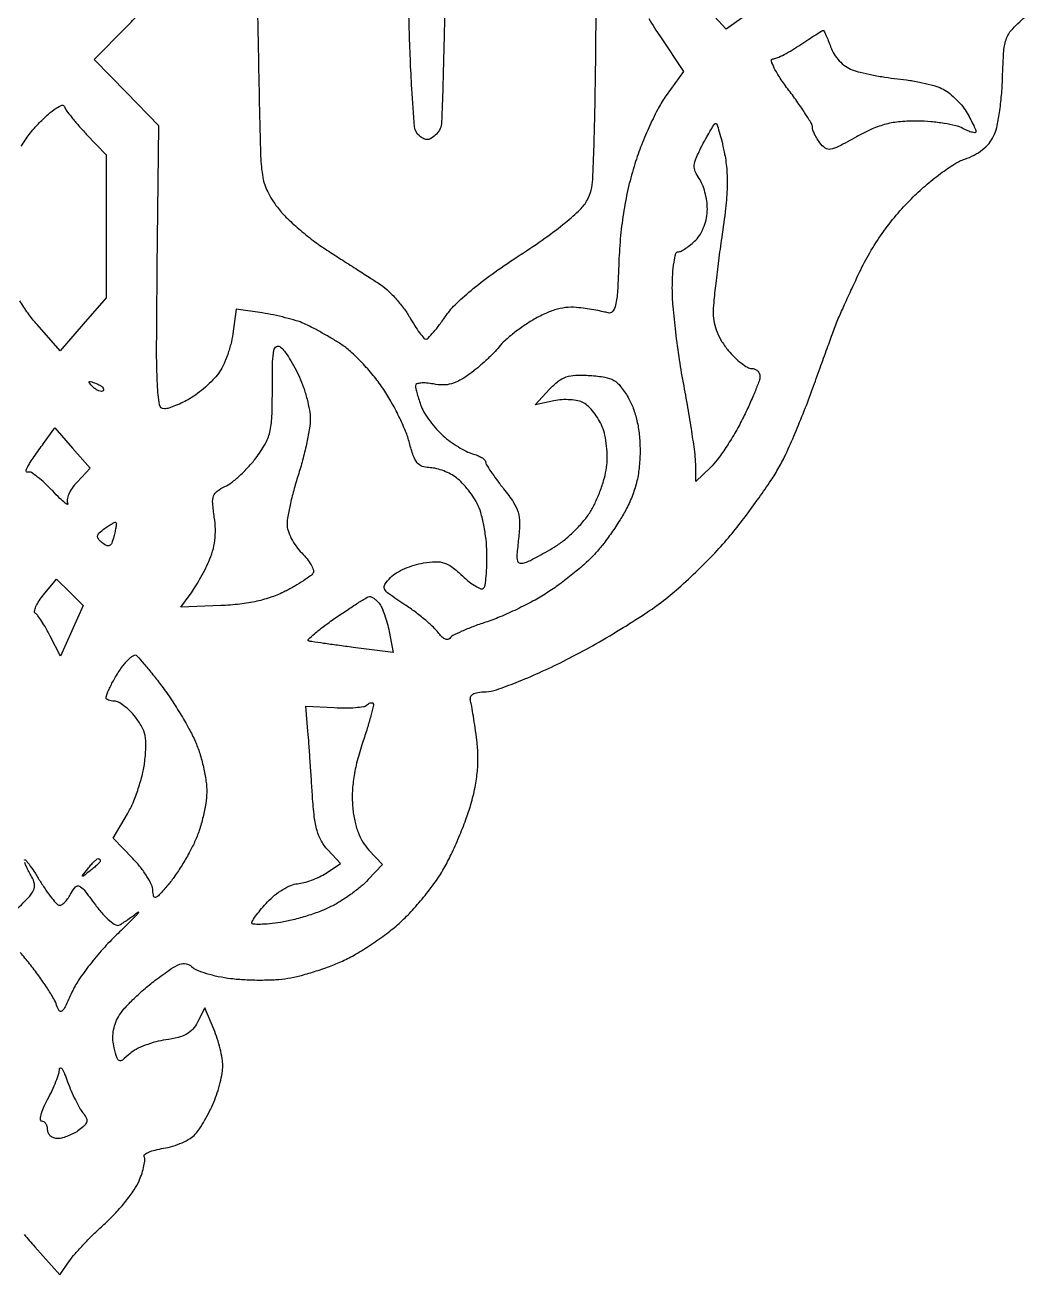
# Model space of a CAD drawing. Extents: x 5.1 to 37, y 2.5 to 60.3.
# Drawn here: x 21.67 to 36.19, y 2.51 to 20.63 of the extents above; entities that cross this region are included whole.
import ezdxf

# ---------------------------------------------------------------- set-up
doc = ezdxf.new("R2010")
doc.units = 0
doc.header["$MEASUREMENT"] = 0

msp = doc.modelspace()

# ---------------------------------------------------------------- linework, layer by layer
for points in [[(25.019693, 21.7845, 0.000043), (25.029137, 21.277534, 0.000024), (25.040769, 20.657601, 0.000024), (25.052626, 20.028911, 0.000038), (25.062806, 19.492649, 0.003395), (25.082485, 18.731472, 0.034916), (25.114637, 18.418709, 0.075246), (25.184505, 18.209595, 0.044764), (25.32475, 17.986958, 0.035873), (25.450067, 17.845029, 0.015798), (25.634427, 17.675276, 0.015541), (25.842093, 17.506831, 0.02014), (26.043038, 17.366345, -0.000088), (26.246277, 17.236063, -0.000075), (26.460818, 17.098437, -0.000075), (26.656128, 16.973065, -0.000213), (26.792542, 16.885389, -0.041774), (26.9091, 16.795827, -0.02312), (27.036158, 16.668895, -0.022911), (27.153815, 16.527451, -0.034014), (27.242105, 16.392703, 0.013333), (27.314949, 16.27082, 0.019811), (27.385658, 16.168562, 0.015496), (27.448213, 16.090503, 0.234009), (27.479263, 16.077211, 0.193601), (27.511922, 16.092495, 0.010658), (27.588671, 16.178382, 0.015243), (27.676762, 16.287881, 0.010452), (27.770218, 16.417116, -0.050782), (27.920432, 16.593064, -0.018961), (28.163902, 16.808654, -0.016731), (28.475671, 17.047321, -0.011437), (28.844568, 17.298092, 0.010405), (29.20786, 17.543959, 0.017829), (29.498791, 17.765782, 0.020038), (29.713299, 17.956654, 0.081761), (29.8172, 18.096086, 0.10905), (29.89497, 18.388419, 0.005624), (29.925941, 19.370707, 0.004505), (29.944398, 21.009701, 0.000562), (29.9484, 24.567302)], [(27.758996, 21.866731, -0.004408), (27.736153, 20.237735, -0.003582), (27.705718, 19.223637, -0.18927), (27.629309, 19.048452, -0.042093), (27.560868, 18.990657, -0.129122), (27.504542, 18.969437, -0.143408), (27.448707, 18.979677, -0.056674), (27.382744, 19.022847, -0.199788), (27.313747, 19.154192, -0.00797), (27.273301, 19.704487, -0.007909), (27.237126, 20.573424, -0.001381), (27.199374, 22.212501)], [(32.326438, 20.92381), (31.826956, 20.57072), (31.661664, 20.75461, -0.00795)], [(21.655704, 3.093667, 0.004231), (21.808347, 2.917964), (22.170593, 2.508052), (22.313681, 2.713376, -0.028817), (22.393483, 2.814884, -0.008988), (22.524454, 2.957791, -0.00895), (22.676784, 3.112479, -0.009764), (22.830276, 3.2571, 0.021922), (22.981918, 3.407103, 0.018623), (23.128698, 3.577955, 0.01903), (23.250715, 3.743748, 0.04908), (23.321683, 3.874174, 0.020657), (23.363648, 3.986028, 0.026869), (23.392185, 4.091641, 0.026484), (23.40611, 4.17948, 0.165958), (23.396129, 4.223157, -0.386722), (23.40184, 4.253769, -0.059223), (23.460201, 4.287966, -0.04119), (23.554613, 4.32024, -0.022126), (23.675265, 4.345051, 0.034591), (23.808888, 4.376016, 0.030043), (23.943616, 4.426258, 0.031214), (24.060242, 4.486889, 0.073483), (24.135801, 4.549064, 0.038097), (24.197793, 4.629037, 0.014809), (24.27145, 4.748201, 0.01456), (24.34394, 4.882517, 0.017503), (24.403874, 5.012929, 0.021286), (24.453696, 5.148068, 0.017295), (24.495775, 5.296606, 0.017634), (24.525008, 5.436354, 0.042762), (24.534, 5.5413, 0.042875), (24.524978, 5.646322, 0.017614), (24.495625, 5.786354, 0.017275), (24.45338, 5.935287, 0.021213), (24.403362, 6.070895), (24.272724, 6.383555), (24.168301, 6.173928, -0.066931), (24.098969, 6.07167, -0.082711), (24.009308, 5.999717, -0.066391), (23.885564, 5.950489, -0.028123), (23.709783, 5.916717, 0.031354), (23.561873, 5.887309, 0.026621), (23.410281, 5.838384, 0.027484), (23.276776, 5.778706, 0.065152), (23.187439, 5.716871, -0.01541), (23.0786, 5.62431, -0.262715), (23.033907, 5.617092, -0.234427), (23.001369, 5.651564, -0.012528), (22.959887, 5.800891, -0.048962), (22.942911, 5.91471, -0.046484), (22.947908, 6.031707, -0.046302), (22.974492, 6.146209, -0.047737), (23.021515, 6.252631, -0.053701), (23.095329, 6.356295, -0.016317), (23.228197, 6.496455, -0.016136), (23.388373, 6.644839, -0.016934), (23.555294, 6.780116, -0.010263), (23.783099, 6.945056, -0.061547), (23.91248, 7.012943, -0.139844), (24.00322, 7.020436, -0.148554), (24.081819, 6.978467, 0.102064), (24.154137, 6.930882, 0.021982), (24.296491, 6.881391, 0.022083), (24.469506, 6.837861, 0.019508), (24.652983, 6.807629, 0.018602), (24.854962, 6.789992, 0.012917), (25.08401, 6.784478, 0.013047), (25.304484, 6.790622, 0.026068), (25.477884, 6.809085, 0.024889), (25.648826, 6.845157, 0.012359), (25.861628, 6.906914, 0.012235), (26.079531, 6.98195, 0.017554), (26.2683, 7.059812, 0.026155), (26.458928, 7.158718, 0.014008), (26.683847, 7.299394, 0.013912), (26.9059, 7.45617, 0.021111), (27.088929, 7.605637, 0.024578), (27.259443, 7.773029, 0.01525), (27.443394, 7.984894, 0.01529), (27.612582, 8.205651, 0.026537), (27.737245, 8.400024, 0.018679), (27.843541, 8.604269, 0.011005), (27.955874, 8.855474, 0.011001), (28.057186, 9.111734, 0.01845), (28.129483, 9.33167, 0.020595), (28.189892, 9.579041, 0.0266), (28.223698, 9.810321, 0.027829), (28.231857, 10.034955, 0.026699), (28.215298, 10.26227, 0.003831), (28.191395, 10.439889, 0.004328), (28.165664, 10.610036, 0.003961), (28.141397, 10.75429, 0.023562), (28.124602, 10.8288, -0.140008), (28.125149, 10.887129, -0.186547), (28.1572, 10.928729, -0.100985), (28.228305, 10.954218, -0.026723), (28.349109, 10.965057, 0.073896), (28.498176, 10.992733, 0.011042), (28.785059, 11.098486, 0.012212), (29.120451, 11.240162, 0.010258), (29.468838, 11.406146, 0.01116), (29.839201, 11.602484, 0.008201), (30.241045, 11.835871, 0.008295), (30.614148, 12.069354, 0.018225), (30.889599, 12.262776, 0.019626), (31.137781, 12.466731, 0.011231), (31.421626, 12.730947, 0.011207), (31.695561, 13.009899, 0.018257), (31.91367, 13.259886, 0.008493), (32.106903, 13.506866, 0.007058), (32.304176, 13.775843, 0.007136), (32.477892, 14.027372, 0.019095), (32.59208, 14.2128, 0.020504), (32.693155, 14.410423, 0.006969), (32.824087, 14.705331, 0.006916), (32.95982, 15.035476, 0.007907), (33.080205, 15.3549, -0.000382), (33.189557, 15.658835, -0.000469), (33.292105, 15.942341, -0.000388), (33.378705, 16.18048, -0.003417), (33.417803, 16.2855, -0.013034), (33.458371, 16.384389, -0.00199), (33.545105, 16.578956, -0.002225), (33.649425, 16.807764, -0.001927), (33.760861, 17.0469, -0.022997), (33.91009, 17.32945, -0.020554), (34.089952, 17.608211, -0.020456), (34.293103, 17.872681, -0.022156), (34.512108, 18.112423, -0.019113), (34.715289, 18.300965, -0.01835), (34.934975, 18.476134, -0.018637), (35.139867, 18.616056, -0.060854), (35.288141, 18.68592, 0.043047), (35.421167, 18.74292, 0.045184), (35.540181, 18.821092, 0.047773), (35.636975, 18.914377, 0.063783), (35.703894, 19.016297, 0.060132), (35.748367, 19.144678, 0.015576), (35.788093, 19.360283, 0.015615), (35.81825, 19.61074, 0.015345), (35.832938, 19.86405, -0.009939), (35.851526, 20.258335, -0.076435), (35.891711, 20.438411, -0.100312), (35.981053, 20.577158, -0.022705), (36.186478, 20.76982, 0.035935)], [(30.708311, 20.726462, 0.015588), (30.875905, 20.457712), (31.21121, 19.955589), (30.959921, 19.608696, 0.035001), (30.849281, 19.431015, 0.014149), (30.722794, 19.174862, 0.01392), (30.601715, 18.890496, 0.017181), (30.505554, 18.618944, 0.018993), (30.414983, 18.289119, 0.017099), (30.346057, 17.941647, 0.016465), (30.298865, 17.576999, 0.014663), (30.273488, 17.195655, -0.00532), (30.253284, 16.773003, -0.037629), (30.225915, 16.569414, -0.113733), (30.182443, 16.475948, -0.313022), (30.116598, 16.455418, 0.024578), (30.048157, 16.473284, 0.00688), (29.939582, 16.494439, 0.006922), (29.815958, 16.515002, 0.007232), (29.693598, 16.531812, 0.047344), (29.538511, 16.536068, 0.046777), (29.384744, 16.511149, 0.041653), (29.223407, 16.454549, 0.026075), (29.045137, 16.363365, 0.019233), (28.89854, 16.27076, 0.016091), (28.750268, 16.161732, 0.016393), (28.621094, 16.053151, 0.042095), (28.537537, 15.96433, -0.026068), (28.459418, 15.875772, -0.01211), (28.349509, 15.768856, -0.011959), (28.228412, 15.661902, -0.016329), (28.114029, 15.571859, -0.030454), (27.971134, 15.479592, -0.060755), (27.846897, 15.428364, -0.06813), (27.723728, 15.4118, -0.048796), (27.585279, 15.425674, 0.027092), (27.485806, 15.44002, 0.046388), (27.402022, 15.439713, 0.063458), (27.343952, 15.426538, 0.315082), (27.3258, 15.400592, 0.057655), (27.330773, 15.357606, 0.011072), (27.350411, 15.281496, 0.01166), (27.377508, 15.193264, 0.010509), (27.409581, 15.103254, 0.046251), (27.458245, 15.003976, 0.022416), (27.537333, 14.886623, 0.022014), (27.6313, 14.770864, 0.029495), (27.726831, 14.67523, 0.024246), (27.830178, 14.591916, 0.020101), (27.947634, 14.513306, 0.020566), (28.061312, 14.449945, 0.050269), (28.15065, 14.415612, -0.029284), (28.223542, 14.391051, -0.040721), (28.285085, 14.360179, -0.046524), (28.328507, 14.327895, -0.212746), (28.341, 14.299862, 0.139494), (28.352152, 14.260665, 0.008681), (28.418086, 14.158196, 0.012303), (28.502894, 14.037814, 0.008785), (28.603421, 13.907183, -0.021607), (28.747408, 13.709811, -0.074638), (28.814363, 13.566868, -0.07726), (28.835209, 13.413212, -0.024225), (28.819427, 13.180834, 0.008359), (28.796637, 12.952635, 0.08963), (28.805513, 12.860425, 0.303424), (28.843873, 12.827662, 0.118212), (28.916555, 12.836253, 0.028438), (28.991577, 12.868847, 0.007411), (29.108118, 12.929748, 0.007509), (29.239042, 13.003218, 0.00761), (29.367111, 13.080267, 0.035408), (29.498356, 13.175482, 0.021799), (29.639107, 13.304516, 0.021818), (29.767787, 13.444998, 0.03611), (29.86193, 13.575275, 0.031254), (29.937153, 13.715935, 0.019768), (30.007746, 13.888127, 0.01984), (30.063898, 14.063508, 0.034226), (30.094594, 14.21358, 0.034593), (30.104073, 14.361084, 0.024914), (30.095034, 14.525856, 0.025302), (30.070426, 14.68313, 0.046758), (30.032322, 14.806637, 0.036521), (29.979354, 14.912029, 0.030981), (29.908911, 15.01485, 0.032147), (29.832605, 15.100655, 0.072189), (29.762635, 15.152265, 0.073048), (29.681169, 15.181594, 0.033092), (29.568519, 15.19673, 0.031876), (29.445391, 15.197182, 0.037728), (29.330088, 15.181465), (29.0601, 15.123665), (29.268846, 15.348917, -0.037946), (29.395086, 15.465946, -0.086086), (29.508945, 15.52814, -0.074991), (29.646901, 15.553031, -0.023683), (29.856826, 15.549134, -0.024747), (30.071611, 15.524237, -0.090187), (30.200263, 15.478037, -0.0979), (30.298771, 15.391667, -0.03214), (30.406826, 15.230815, -0.041885), (30.481729, 15.073164, -0.033983), (30.535603, 14.893863, -0.031038), (30.568456, 14.692702, -0.023545), (30.580246, 14.469415, -0.024946), (30.569827, 14.2339, -0.032964), (30.535619, 14.021925, -0.033976), (30.474959, 13.821455, -0.02933), (30.385166, 13.6206, -0.019952), (30.290038, 13.454047, -0.012706), (30.166919, 13.267859, -0.012764), (30.036635, 13.091105, -0.023061), (29.919866, 12.954378, -0.023234), (29.787339, 12.825513, -0.011219), (29.606641, 12.672541, -0.011099), (29.410815, 12.521229, -0.015644), (29.2293, 12.395877, -0.019753), (29.033622, 12.28028, -0.011982), (28.793874, 12.158457, -0.011999), (28.549788, 12.04882, -0.020647), (28.341, 11.970974, 0.011427), (28.158952, 11.906895, 0.01523), (27.996925, 11.83996, 0.012448), (27.866623, 11.777481, 0.131051), (27.823082, 11.738309, -0.236621), (27.793579, 11.72108, -0.130841), (27.751675, 11.729416, -0.080765), (27.702369, 11.764448, -0.043391), (27.653882, 11.821416, 0.049207), (27.585143, 11.900305, 0.014325), (27.464592, 12.007551, 0.014249), (27.321143, 12.12118, 0.014793), (27.173202, 12.224984, -0.007499), (26.941098, 12.38284, -0.120429), (26.879099, 12.453695, -0.274778), (26.882933, 12.520679, -0.048011), (26.966759, 12.622359, -0.063339), (27.049618, 12.686519, -0.029298), (27.171058, 12.748788, -0.028445), (27.308139, 12.800127, -0.035164), (27.440855, 12.831366, -0.032309), (27.61967, 12.848636, -0.087995), (27.745069, 12.830471, -0.083841), (27.860062, 12.769625, -0.02751), (28.005965, 12.644476, 0.022547), (28.10548, 12.557389, 0.035858), (28.198696, 12.493326, 0.040473), (28.275066, 12.456478, 0.296789), (28.312873, 12.464473, 0.160779), (28.335339, 12.509079, 0.013261), (28.351281, 12.639951, 0.016678), (28.36115, 12.800633, 0.012063), (28.361844, 12.980063, 0.023991), (28.348596, 13.173913, 0.019919), (28.316464, 13.378167, 0.020377), (28.271855, 13.563161, 0.050012), (28.220372, 13.693072, 0.031119), (28.15598, 13.800624, 0.022364), (28.071628, 13.912415, 0.022703), (27.981398, 14.011925, 0.044494), (27.899659, 14.080764, 0.039888), (27.813619, 14.131325, 0.028865), (27.710885, 14.174015, 0.029365), (27.607889, 14.203342, 0.054726), (27.521737, 14.2128, -0.093664), (27.422857, 14.231487, -0.133527), (27.3515, 14.28451, -0.082898), (27.295191, 14.387376, -0.020414), (27.239064, 14.57235, 0.034677), (27.182609, 14.740951, 0.015501), (27.086425, 14.954363, 0.015259), (26.970343, 15.174667, 0.020004), (26.8504, 15.36792, 0.023529), (26.714419, 15.5496, 0.018091), (26.549959, 15.734953, 0.018417), (26.383196, 15.89732, 0.040852), (26.242447, 16.005111, 0.008931), (26.106555, 16.089182, 0.007043), (25.956608, 16.175452, 0.007129), (25.815029, 16.251651, 0.017471), (25.708275, 16.302503, 0.028642), (25.596962, 16.343431, 0.011411), (25.440261, 16.38718, 0.011249), (25.268661, 16.426804, 0.013897), (25.107107, 16.455642), (24.727565, 16.512558), (24.679278, 16.152553, -0.030629), (24.649002, 15.998915, -0.02324), (24.597867, 15.834934, -0.023712), (24.535185, 15.68508, -0.049477), (24.469939, 15.576835, -0.03263), (24.390446, 15.483706, -0.018782), (24.283641, 15.381901, -0.018711), (24.168205, 15.287313, -0.029572), (24.061893, 15.216144, -0.018346), (23.958019, 15.160191, -0.018268), (23.850177, 15.111918, -0.018455), (23.753056, 15.076748, -0.065428), (23.688, 15.064918, -0.385888), (23.616608, 15.123525, -0.024169), (23.58744, 15.418575, -0.013782), (23.575409, 15.949782, -0.001685), (23.585053, 17.113618), (23.609006, 19.168566), (23.139108, 19.649853), (22.66921, 20.131141), (23.135395, 20.601066, 0.014358), (23.317516, 20.795509, 0.016596)], [(21.614735, 18.872518, -0.037398), (21.728815, 19.042816, -0.027133), (21.879216, 19.21456, -0.018254), (22.008116, 19.337268, -0.036151), (22.120273, 19.422889, -0.05175), (22.203822, 19.465998, -0.429286), (22.238439, 19.449783, 0.076942), (22.266738, 19.3948, 0.010379), (22.345527, 19.291088, 0.011771), (22.445049, 19.171475, 0.00967), (22.556702, 19.048419), (22.842, 18.745949), (22.842, 17.71122), (22.842, 16.676491), (22.50941, 16.292213), (22.17682, 15.907935), (21.843212, 16.286934, -0.023587), (21.711626, 16.451456, -0.021647), (21.592061, 16.632302, -0.022217)], [(21.660901, 8.522302, -0.673308), (21.674507, 8.527032, -0.019784), (21.726915, 8.462307, -0.016527), (21.797508, 8.360874, -0.008094), (21.880992, 8.22735, 0.013895), (21.969355, 8.089603, 0.020071), (22.055552, 7.973418, 0.016303), (22.131761, 7.88494, 0.209789), (22.170814, 7.8678, 0.163854), (22.2052, 7.87938, 0.040506), (22.250142, 7.919648, 0.037125), (22.296783, 7.976739, 0.029856), (22.338309, 8.044304, -0.056897), (22.401808, 8.136118, -0.338147), (22.455381, 8.146972, -0.115145), (22.523083, 8.092052, -0.006472), (22.687242, 7.874781, 0.022566), (22.795131, 7.741151, 0.039357), (22.897513, 7.642315, 0.048441), (22.984589, 7.583723, 0.257971), (23.039906, 7.584245, 0.017419), (23.089023, 7.614305, 0.005774), (23.158958, 7.661699, 0.005741), (23.235319, 7.716056, 0.006496), (23.3073, 7.769995, -0.822067), (23.313621, 7.764451, -0.057949), (23.285437, 7.726683, -0.009469), (23.169609, 7.608609, -0.003133), (22.995273, 7.439632, 0.019794), (22.798899, 7.236176, 0.016583), (22.606802, 7.005755, 0.016903), (22.445232, 6.783213, 0.043333), (22.348583, 6.609436, -0.006694), (22.250406, 6.397795, -0.103804), (22.201897, 6.334589, -0.452315), (22.163828, 6.339963, -0.068529), (22.126363, 6.418689, 0.055744), (22.084073, 6.513718, 0.011582), (21.98791, 6.66943, 0.012029), (21.867096, 6.845849, 0.011095), (21.734736, 7.021157, 0.016405), (21.597603, 7.183406, 0.022062)], [(21.512826, 7.778777, 0.010678), (21.71494, 7.976519, 0.079066), (21.792658, 8.086034, 0.164224), (21.805042, 8.178015, 0.089817), (21.76335, 8.28523, -0.016496), (21.723109, 8.355999, -0.019037), (21.689634, 8.426015, -0.018434), (21.665947, 8.486898, -0.096608)]]:
    msp.add_lwpolyline(points, format="xyb")
for points in [[(33.231051, 20.552923, -0.334679), (33.244165, 20.546469, -0.008751), (33.274268, 20.484161, -0.015015), (33.3076, 20.405873, -0.009266), (33.342292, 20.311989, 0.05732), (33.392529, 20.207976, 0.048061), (33.467729, 20.111183, 0.048797), (33.558549, 20.032053, 0.064773), (33.655141, 19.980551, 0.030552), (33.771457, 19.944648, 0.010947), (33.940989, 19.907376, 0.010813), (34.129132, 19.874519, 0.012585), (34.30925, 19.851685, -0.015371), (34.488459, 19.827951, -0.0135), (34.673857, 19.792409, -0.013692), (34.839458, 19.751218, -0.039108), (34.950918, 19.710614, -0.053186), (35.043374, 19.65597, -0.029378), (35.143947, 19.571463, -0.028961), (35.236877, 19.47277, -0.040991), (35.306518, 19.374288, -0.009054), (35.360474, 19.279051, -0.011911), (35.406016, 19.190173, -0.009461), (35.44062, 19.114876, -0.103331), (35.4474, 19.08242, -0.415843), (35.434005, 19.0691, -0.060671), (35.391808, 19.074477, -0.040133), (35.330777, 19.095257, -0.020754), (35.258152, 19.130329, 0.063697), (35.154563, 19.169815, 0.018726), (34.98749, 19.203596, 0.018477), (34.794945, 19.227811, 0.018874), (34.602502, 19.237521, 0.024907), (34.352736, 19.228242, 0.041659), (34.14569, 19.192656, 0.04102), (33.945213, 19.12276, 0.023306), (33.715339, 19.007701, -0.007577), (33.455727, 18.86738, -0.079005), (33.341158, 18.829072, -0.19167), (33.263164, 18.846001, -0.086951), (33.186589, 18.919655, -0.02374), (33.145257, 18.982208, -0.024193), (33.110322, 19.048013, -0.02485), (33.085698, 19.107921, -0.085279), (33.0786, 19.149232, 0.135212), (33.064541, 19.200269, 0.007783), (32.97839, 19.339796, 0.011397), (32.868146, 19.503911, 0.008098), (32.737459, 19.682963, -0.014158), (32.611244, 19.860363, -0.029742), (32.525663, 20.006224, -0.041455), (32.483525, 20.109239, -0.49274), (32.504809, 20.139677, 0.090976), (32.564331, 20.153386, 0.016087), (32.66841, 20.202384, 0.016947), (32.788081, 20.268705, 0.014537), (32.9094, 20.3463, -0.002697), (33.024724, 20.423968, -0.004077), (33.126026, 20.490216, -0.001633), (33.213412, 20.545949, -0.094245)], [(31.677409, 19.2042, -0.326206), (31.693375, 19.192544, -0.005533), (31.727198, 19.082595, -0.011766), (31.763306, 18.948931, -0.007263), (31.799761, 18.790226, -0.032474), (31.835614, 18.546972, -0.02747), (31.842501, 18.287018, -0.021217), (31.820103, 17.971498, -0.008927), (31.764471, 17.549747, 0.00442), (31.716973, 17.213092, 0.00481), (31.676846, 16.885003, 0.004527), (31.647739, 16.603483, 0.023498), (31.6404, 16.447412, 0.054518), (31.654938, 16.314475, 0.042521), (31.698302, 16.17569, 0.040332), (31.767598, 16.03875, 0.037625), (31.85942, 15.911291, 0.024684), (31.952032, 15.811652, 0.029235), (32.049171, 15.72746, 0.030206), (32.137784, 15.66745, 0.134523), (32.19782, 15.651, -0.0939), (32.24339, 15.642366, -0.096588), (32.282132, 15.617692, -0.099057), (32.308064, 15.580877, -0.104426), (32.3172, 15.537613, -0.088473), (32.304851, 15.468372, -0.008621), (32.24307, 15.309186, -0.010711), (32.161488, 15.120901, -0.008279), (32.064844, 14.919216, -0.015706), (31.9526, 14.711201, -0.014277), (31.824065, 14.503789, -0.01446), (31.698462, 14.324937, -0.043887), (31.599544, 14.214157), (31.3866, 14.014106), (31.3866, 14.261671, 0.032137), (31.377219, 14.407475, 0.004853), (31.336897, 14.697353, 0.005426), (31.282181, 15.039081, 0.004667), (31.2174, 15.3972, -0.00944), (31.152617, 15.775938, -0.007919), (31.097902, 16.179695, -0.008008), (31.059661, 16.550239, -0.021709), (31.0482, 16.814082, -0.014596), (31.054196, 17.019432, -0.025062), (31.072733, 17.189621, -0.023009), (31.09914, 17.316872, -0.342573), (31.1328, 17.343, 0.120635), (31.17617, 17.353618, 0.026952), (31.242251, 17.392702, 0.026473), (31.315615, 17.447432, 0.022886), (31.3866, 17.5122, 0.061726), (31.455084, 17.600058, 0.04466), (31.509082, 17.711974, 0.043169), (31.544032, 17.83632, 0.046963), (31.5558, 17.96133, 0.036563), (31.54708, 18.080418, 0.029033), (31.520916, 18.206738, 0.029857), (31.482632, 18.321501, 0.062504), (31.437046, 18.403667, -0.059544), (31.380476, 18.504228, -0.121759), (31.366933, 18.593141, -0.079657), (31.394744, 18.701987, -0.015655), (31.481065, 18.885137, -0.007808), (31.54588, 19.007428, -0.012169), (31.605885, 19.110475, -0.00639), (31.658858, 19.194143, -0.253635)], [(25.372257, 15.961102, -0.06371), (25.428165, 15.901361, -0.01662), (25.50163, 15.792059, -0.016616), (25.577666, 15.660882, -0.016295), (25.645349, 15.5241, -0.024582), (25.704431, 15.37521, -0.018878), (25.754611, 15.207576, -0.019227), (25.789648, 15.046868, -0.042317), (25.801142, 14.921771, -0.041371), (25.790793, 14.785238, -0.01237), (25.752752, 14.579789, -0.012313), (25.698434, 14.350337, -0.013035), (25.6338, 14.1282, 0.010052), (25.569029, 13.910441, 0.010609), (25.514302, 13.69412, 0.010293), (25.474987, 13.50596, 0.046383), (25.4646, 13.394234, 0.080419), (25.479746, 13.300674, 0.037781), (25.527203, 13.187326, 0.036174), (25.59616, 13.073417, 0.042207), (25.677717, 12.976792, -0.028671), (25.755707, 12.889306, -0.040658), (25.813644, 12.802677, -0.046678), (25.846414, 12.728282, -0.22236), (25.841177, 12.683329, -0.097778), (25.802961, 12.642185, -0.012237), (25.702175, 12.572807, -0.014023), (25.576824, 12.495891, -0.011206), (25.43771, 12.41991, -0.036285), (25.245904, 12.337693, -0.028501), (25.028155, 12.276154, -0.025675), (24.782026, 12.234637, -0.018566), (24.504628, 12.212777), (23.925356, 12.188716), (24.06286, 12.375908, 0.020534), (24.124909, 12.468083, 0.009344), (24.198714, 12.593261, 0.009235), (24.27171, 12.728294, 0.012531), (24.332251, 12.852968, 0.037823), (24.387038, 13.002416, 0.038188), (24.418472, 13.157933, 0.036934), (24.42652, 13.321177, 0.031079), (24.411523, 13.493697, -0.017049), (24.388028, 13.697535, -0.103448), (24.401259, 13.802405, -0.152662), (24.453196, 13.872946, -0.051454), (24.564635, 13.938292, 0.057587), (24.660277, 13.995957, 0.021278), (24.780832, 14.097534, 0.020757), (24.904219, 14.220632, 0.023478), (25.011731, 14.348765, 0.032943), (25.146353, 14.551883, 0.071551), (25.215017, 14.725517, 0.049235), (25.245461, 14.949098, 0.009236), (25.2531, 15.362604, -0.004846), (25.256834, 15.747845, -0.044314), (25.274874, 15.914305, -0.226375), (25.314351, 15.967132, -0.302519)], [(22.697599, 15.434061, -0.036269), (22.752386, 15.408513, -0.070189), (22.790824, 15.379354, -0.120343), (22.807525, 15.351627, -0.278911), (22.801939, 15.328939, -0.20742), (22.77603, 15.3187, -0.082976), (22.737842, 15.326371, -0.063152), (22.69366, 15.349935, -0.043285), (22.65024, 15.386702, -0.011214), (22.597209, 15.442584, -0.400052), (22.597606, 15.45893, -0.286372), (22.616644, 15.463339, -0.008399)], [(22.355873, 14.497369), (22.611509, 14.206216), (22.421791, 14.004271, 0.037869), (22.35127, 13.916793, 0.051679), (22.302798, 13.827964, 0.062202), (22.280656, 13.748582, 0.158328), (22.290436, 13.690313, -0.666211), (22.282241, 13.680485, -0.099124), (22.249631, 13.698183, -0.022213), (22.173254, 13.767815, -0.007764), (22.069569, 13.8744, 0.015792), (21.957311, 13.986151, 0.023001), (21.85102, 14.076692, 0.01993), (21.760225, 14.141471, 0.226114), (21.717682, 14.147254, -0.175764), (21.696036, 14.148084, -0.278416), (21.685258, 14.162516, -0.121244), (21.689487, 14.191894, -0.038378), (21.709335, 14.231854, -0.012284), (21.744703, 14.287981, -0.00344), (21.802724, 14.373941, -0.003467), (21.869708, 14.470284, -0.003643), (21.936942, 14.564111), (22.100237, 14.788522)], [(22.986561, 13.419639, -0.227234), (22.991706, 13.405028, -0.010601), (22.984747, 13.351623, -0.015763), (22.972795, 13.286781, -0.010493), (22.955211, 13.213273, -0.028854), (22.92498, 13.120013, -0.176948), (22.892134, 13.082671, -0.246461), (22.850002, 13.082005, -0.05637), (22.788429, 13.122354, -0.046073), (22.732011, 13.178705, -0.214364), (22.719966, 13.22196, -0.170976), (22.743505, 13.266149, -0.027834), (22.819779, 13.32872, -0.012742), (22.878131, 13.369148, -0.020331), (22.930174, 13.400326, -0.015375), (22.973043, 13.422013, -0.315648)], [(22.316339, 12.406439), (22.509778, 12.214676), (22.345764, 11.848338), (22.181749, 11.482), (22.03477, 11.76875, 0.011485), (21.973509, 11.881794, 0.014096), (21.910976, 11.984298, 0.012564), (21.854317, 12.066922, 0.091979), (21.819739, 12.099861, -0.304321), (21.80598, 12.1322, -0.05512), (21.826199, 12.197869, -0.043091), (21.871071, 12.281004, -0.026097), (21.937293, 12.371212), (22.1229, 12.598201)], [(26.659791, 12.345453, -0.145517), (26.686042, 12.340846, -0.038521), (26.722957, 12.31873, -0.03572), (26.762916, 12.285874, -0.030161), (26.800271, 12.24585, -0.068691), (26.837712, 12.185252, -0.019456), (26.878658, 12.081948, -0.019214), (26.916258, 11.960415, -0.019228), (26.944406, 11.836385), (27.001152, 11.532669), (26.423226, 11.607057, -0.001632), (26.19697, 11.63693, -0.0023), (25.995469, 11.665149, -0.001335), (25.825724, 11.690181, -0.031812), (25.778588, 11.700359, -0.576215), (25.773042, 11.722167, -0.015437), (25.8629, 11.804785, -0.017408), (25.992333, 11.908974, -0.00925), (26.159288, 12.029291, -0.00431), (26.334575, 12.148526, -0.00633), (26.490868, 12.250045, -0.003245), (26.624509, 12.333257, -0.10922)], [(23.265, 11.497564, -0.204917), (23.290808, 11.48535, -0.003872), (23.390779, 11.370621, -0.00876), (23.505593, 11.231935, -0.005669), (23.633782, 11.067665, -0.015292), (23.771442, 10.875137, -0.010684), (23.915195, 10.650259, -0.01079), (24.043846, 10.428574, -0.021949), (24.13332, 10.248147, -0.028591), (24.199222, 10.072691, -0.020002), (24.253979, 9.868613, -0.020247), (24.290795, 9.668174, -0.03909), (24.301062, 9.505489, -0.036182), (24.286937, 9.344378, -0.019565), (24.247581, 9.149135, -0.019394), (24.191706, 8.952468, -0.028853), (24.12646, 8.785876, -0.01837), (24.045899, 8.626379, -0.012581), (23.943408, 8.451298, -0.012697), (23.835987, 8.287398, -0.024976), (23.741028, 8.1639, -0.007096), (23.613917, 8.018864, -0.11786), (23.561421, 7.982769, -0.45173), (23.53211, 7.998061, -0.05526), (23.521413, 8.0793, 0.105619), (23.501513, 8.163917, 0.028431), (23.435213, 8.285777, 0.027474), (23.342217, 8.418815, 0.025375), (23.232841, 8.5446), (22.947741, 8.8407), (23.15163, 9.191583, 0.032407), (23.233255, 9.355672, 0.019332), (23.309726, 9.559983, 0.01931), (23.3704, 9.770295, 0.031477), (23.403516, 9.952983, 0.020183), (23.420607, 10.177339, 0.061089), (23.407417, 10.329692, 0.074266), (23.359856, 10.457347, 0.041085), (23.267516, 10.59615, 0.029267), (23.188203, 10.685193, 0.03316), (23.102095, 10.760459, 0.035225), (23.02149, 10.813454, 0.128495), (22.96276, 10.8288, -0.037772), (22.916515, 10.832299, -0.056643), (22.877473, 10.842859, -0.074391), (22.850814, 10.858331, -0.227938), (22.842, 10.876662, -0.089174), (22.847068, 10.904854, -0.011), (22.870213, 10.96318, -0.012715), (22.901267, 11.031762, -0.010197), (22.938044, 11.103983, -0.013352), (22.981712, 11.180588, -0.010078), (23.033577, 11.262411, -0.010208), (23.085463, 11.337359, -0.023131), (23.128394, 11.391303, -0.021212), (23.167601, 11.432483, -0.026609), (23.207423, 11.46701, -0.026501), (23.242926, 11.491724, -0.149326)], [(26.709626, 10.796374, -0.261087), (26.717541, 10.768279, -0.004933), (26.679116, 10.615253, -0.010656), (26.627583, 10.434126, -0.006763), (26.56023, 10.225324, 0.018162), (26.481469, 9.960649, 0.025546), (26.432095, 9.719349, 0.028204), (26.410877, 9.495146, 0.033245), (26.416952, 9.282089, 0.028721), (26.446041, 9.092691, 0.038909), (26.495127, 8.926749, 0.043161), (26.563805, 8.78517, 0.05412), (26.651594, 8.668739), (26.847694, 8.46), (26.642597, 8.240267, -0.031544), (26.5407, 8.144044, -0.01609), (26.401736, 8.035853, -0.015921), (26.250785, 7.933134, -0.022977), (26.110654, 7.852952, -0.027446), (25.955781, 7.783995, -0.014791), (25.758381, 7.7154, -0.01469), (25.552509, 7.657207, -0.022333), (25.370404, 7.620019, -0.013229), (25.211879, 7.599242, -0.022501), (25.078437, 7.591377, -0.019016), (24.976202, 7.593846, -0.396118), (24.957, 7.614281, -0.149032), (24.967659, 7.649247, -0.01212), (25.023657, 7.728352, -0.015455), (25.097, 7.820706, -0.011257), (25.183918, 7.918896, -0.036676), (25.285809, 8.01389, -0.032868), (25.404146, 8.096836, -0.034396), (25.520661, 8.157033, -0.081801), (25.614977, 8.180601, 0.045469), (25.708363, 8.196872, 0.023534), (25.821261, 8.233091, 0.02319), (25.934677, 8.281561, 0.032461), (26.030553, 8.335839), (26.241988, 8.474376), (26.05552, 8.672863, -0.062584), (25.962913, 8.800093, -0.056432), (25.900743, 8.950724, -0.04028), (25.860159, 9.152824, -0.014097), (25.833661, 9.448225, 0.001144), (25.817901, 9.695845, 0.000911), (25.799797, 9.962951, 0.000921), (25.78212, 10.210337, 0.00232), (25.768078, 10.390405), (25.737887, 10.75571), (26.149169, 10.733881, 0.013835), (26.310954, 10.729778, 0.018838), (26.456785, 10.735611, 0.015937), (26.575217, 10.748635, 0.162406), (26.618826, 10.770426, -0.053587), (26.643559, 10.790358, -0.073355), (26.669578, 10.802128, -0.093116), (26.692789, 10.804285, -0.174841)], [(22.725459, 8.5446, -0.099038), (22.737649, 8.542162, -0.097945), (22.748017, 8.535217, -0.097945), (22.754962, 8.524849, -0.099038), (22.7574, 8.512659, -0.184603), (22.750535, 8.494698, -0.013803), (22.71391, 8.455993, -0.017649), (22.666066, 8.411413, -0.012436), (22.60935, 8.364609, -0.001576), (22.513794, 8.290154, -0.377591), (22.5036, 8.2908, -0.377591), (22.502954, 8.300994, -0.001576), (22.577409, 8.39655, -0.012436), (22.624213, 8.453266, -0.017649), (22.668793, 8.50111, -0.013803), (22.707498, 8.537735, -0.184603)], [(22.28612, 5.307848, 0.01496), (22.337415, 5.17664, 0.013893), (22.397661, 5.045406, 0.014031), (22.457741, 4.931733, 0.044641), (22.50646, 4.861054, -0.05203), (22.554621, 4.78893, -0.175865), (22.562217, 4.733683, -0.146259), (22.532734, 4.679971, -0.032614), (22.452703, 4.610746, -0.037207), (22.380354, 4.56401, -0.029118), (22.295788, 4.524101, -0.029898), (22.212271, 4.496151, -0.061325), (22.14405, 4.486491, -0.084652), (22.087514, 4.495077, -0.094889), (22.03949, 4.521867, -0.102482), (22.007392, 4.562508, -0.116584), (21.996, 4.6107, 0.064985), (21.989668, 4.659214, 0.082518), (21.9711, 4.700323, 0.098935), (21.943561, 4.727823, 0.147925), (21.911236, 4.7376, -0.426115), (21.890311, 4.759389, -0.055338), (21.901122, 4.830424, -0.037914), (21.936871, 4.932334, -0.019711), (21.995836, 5.053597, 0.014437), (22.060942, 5.183976, 0.015672), (22.11654, 5.314415, 0.015311), (22.157081, 5.428672, 0.07046), (22.168913, 5.497747, -0.45141), (22.182924, 5.5094, -0.219304), (22.204874, 5.494827, -0.040028), (22.242086, 5.422105, -0.012549)]]:
    msp.add_lwpolyline(points, format="xyb", close=True)

doc.saveas('drawing.dxf')
